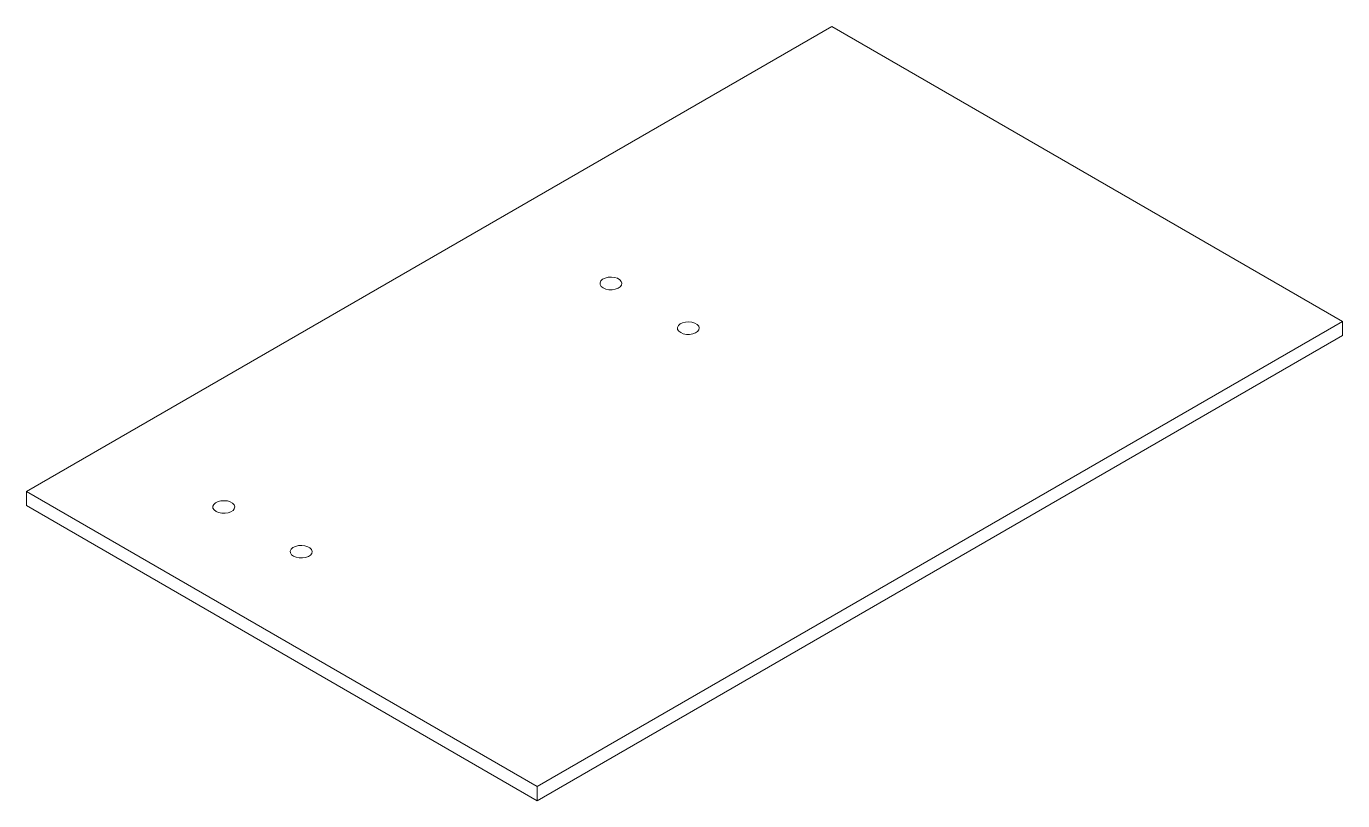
# Paper-space layout '_Isométrique' of a CAD drawing. Header units: millimetres. Extents: x -60 to 60, y -35 to 36.
import ezdxf

# ---------------------------------------------------------------- set-up
doc = ezdxf.new("R2010")
doc.units = ezdxf.units.MM

psp = doc.layouts.new('_Isométrique')

# ---------------------------------------------------------------- linework, layer by layer
at = {"color": 7, "linetype": 'Continuous', "lineweight": 15}
for p, q in [((13.44, 35.99), (-60.1, -6.46)), ((60.1, 9.05), (13.44, 35.99)), ((-13.44, -33.4), (60.1, 9.05)), ((60.1, 9.05), (60.1, 7.76)), ((-13.44, -34.7), (60.1, 7.76)), ((-60.1, -6.46), (-60.1, -7.76)), ((-60.1, -6.46), (-13.44, -33.4)), ((-60.1, -7.76), (-13.44, -34.7)), ((-13.44, -33.4), (-13.44, -34.7))]:
    psp.add_line(p, q, dxfattribs=at)
at = {"color": 7, "linetype": 'Continuous', "lineweight": 15, "flags": 128}
for points in [[(-7.42, 12.11), (-7.18, 12.01), (-6.9, 11.95), (-6.61, 11.95), (-6.32, 11.99), (-6.07, 12.08), (-5.87, 12.21), (-5.75, 12.37), (-5.72, 12.54), (-5.77, 12.71), (-5.91, 12.86), (-6.12, 12.99), (-6.39, 13.07), (-6.68, 13.1), (-6.98, 13.08), (-7.25, 13.01), (-7.48, 12.9), (-7.63, 12.75), (-7.71, 12.59), (-7.7, 12.41), (-7.6, 12.25), (-7.42, 12.11)], [(-0.35, 8.03), (-0.11, 7.93), (0.17, 7.87), (0.47, 7.87), (0.75, 7.91), (1.01, 8), (1.2, 8.13), (1.32, 8.29), (1.35, 8.46), (1.3, 8.63), (1.16, 8.78), (0.95, 8.9), (0.68, 8.98), (0.39, 9.02), (0.09, 9), (-0.18, 8.93), (-0.4, 8.82), (-0.56, 8.67), (-0.64, 8.5), (-0.63, 8.33), (-0.53, 8.17), (-0.35, 8.03)], [(-42.78, -8.3), (-42.54, -8.4), (-42.26, -8.46), (-41.96, -8.46), (-41.67, -8.42), (-41.42, -8.33), (-41.23, -8.2), (-41.11, -8.04), (-41.07, -7.87), (-41.13, -7.7), (-41.27, -7.55), (-41.48, -7.42), (-41.74, -7.34), (-42.04, -7.31), (-42.33, -7.33), (-42.6, -7.4), (-42.83, -7.51), (-42.99, -7.66), (-43.07, -7.82), (-43.06, -8), (-42.96, -8.16), (-42.78, -8.3)], [(-35.71, -12.38), (-35.47, -12.48), (-35.19, -12.54), (-34.89, -12.54), (-34.6, -12.5), (-34.35, -12.41), (-34.16, -12.28), (-34.04, -12.12), (-34, -11.95), (-34.06, -11.78), (-34.2, -11.63), (-34.41, -11.51), (-34.67, -11.43), (-34.96, -11.39), (-35.26, -11.41), (-35.53, -11.48), (-35.76, -11.59), (-35.92, -11.74), (-36, -11.91), (-35.98, -12.08), (-35.89, -12.24), (-35.71, -12.38)]]:
    psp.add_lwpolyline(points, dxfattribs=at)

doc.saveas('drawing.dxf')
